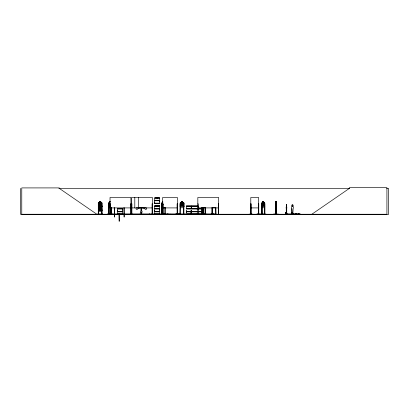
<?xml version="1.0" encoding="UTF-8"?>
<svg xmlns="http://www.w3.org/2000/svg" width="409" height="409" viewBox="0 0 409 409"><rect width="100%" height="100%" fill="white"/><g stroke="black" fill="none" stroke-linecap="round" stroke-linejoin="round"><path stroke-width="0.61" d="M117.506 210.149L117.506 211.346L122.373 211.346L122.378 208.953L117.501 208.953L117.501 211.346L122.378 211.346M122.373 210.149L122.373 208.953M141.647 207.486L141.754 211.075A0.869 0.869 0 0 1 141.984 212.389A0.869 0.869 0 0 1 140.655 212.389A0.869 0.869 0 0 1 140.885 211.075L140.993 207.486M154.714 210.149L154.714 211.346L159.582 211.346L159.587 208.953L154.709 208.953L154.709 211.346L159.587 211.346M154.709 203.15L154.709 200.758L159.587 200.758L159.582 203.15L154.709 203.15L154.714 201.954M159.582 210.149L159.582 208.953M159.582 201.954L159.582 200.758M205.216 214.234L205.165 207.501M286.586 213.656L286.648 208.631A1.304 0.276 -90 0 0 286.586 206.581L286.545 204.715M286.448 204.52L286.668 206.581A1.304 0.276 -90 0 1 286.724 208.631L286.755 213.718L286.341 213.697M285.881 213.181L285.998 213.135M285.952 213.017L285.804 212.941M286.356 212.941L286.351 213.099M286.31 212.977L285.917 213.135L285.881 212.859M285.681 213.069L285.681 213.033M285.911 213.099L285.917 212.905M286.244 213.672L286.254 208.631A1.304 0.276 -90 0 1 286.31 206.581L286.597 204.612M286.392 213.656L286.336 208.631A1.304 0.276 -90 0 1 286.392 206.581L286.494 204.546M292.875 213.656L293.125 208.631A1.304 0.92 -90 0 0 292.931 206.581L292.931 205.175A0.649 0.46 -90 0 0 292.471 204.52A0.649 0.46 -90 0 0 292.011 205.175L292.011 206.581A1.304 0.92 -90 0 0 291.821 208.631L292.011 213.656M100.2 209.48L100.2 209.699M291.699 213.033C292.471 213.115 292.261 212.695 291.883 213.176M291.75 213.002C292.507 213.283 292.266 212.685 292.384 213.161M276.397 207.757L276.561 206.484M273.621 214.234L278.565 214.234M273.672 214.045L278.514 214.209M100.185 204.873C99.361 205.18 102.981 207.675 100.399 204.526C102.623 201.816 99.653 203.452 100.169 204.275C100.006 202.915 98.053 202.22 99.883 204.515C98.155 206.34 99.678 206.744 100.149 204.797M252.65 214.209L248.948 214.234L252.66 214.244M292.292 213.135L291.954 212.879M285.635 214.147L300.191 214.244M285.712 213.938L285.932 212.798L285.927 214.234M295.906 213.938L295.876 214.229L296.014 213.938M275.62 202.583L275.497 214.244M264.413 207.757L264.787 206.484L264.439 207.757L262.026 207.757L261.709 206.484L262.051 207.757M292.404 213.023L291.852 212.951M292.011 212.941L291.816 213.099M107.086 214.234L112.925 214.224M107.25 214.03L112.792 214.209M101.575 211.366L101.999 210.124M102.04 210.134L101.606 211.407L98.707 211.407L98.324 210.134L98.303 203.043L98.697 202.583L101.58 202.583M262.89 214.209L256.903 214.03L262.875 214.219M102.02 206.484L101.58 207.757L98.671 207.757L98.303 206.484M183.493 207.716L183.917 206.473M97.495 214.234L98.681 214.209M98.508 214.234L98.528 213.866M98.692 214.045L97.679 214.045M275.83 202.629L275.635 214.244L275.6 203.82M160.906 214.234L164.07 214.03L161.064 214.219M131.493 214.188L131.575 197.486L152.424 197.486L152.685 214.224M179.832 214.234L180.093 203.82L180.446 203.82L180.487 214.244M197.777 214.188L198.227 213.866M110.072 204.797L109.234 206.044L109.863 204.515L109.259 203.053L110.052 204.229M162.695 206.034L162.271 205.998L163.114 204.515L162.307 203.099L162.726 203.094M108.952 207.757L108.656 203.043L108.932 202.583L109.653 202.629L109.653 201.346M108.656 203.043L108.963 202.583M292.103 213.396L291.234 213.396L291.341 214.224M291.602 214.234L291.228 214.071M292.363 214.147L292.542 214.239M298.642 214.239L298.713 213.938M299.086 214.234L298.728 214.147M300.206 214.234L285.666 214.234M261.724 214.244L261.709 203.043L262.062 202.583M98.354 205.558L98.738 205.124M98.334 206.693L98.727 206.238L101.606 206.238L102.04 206.688M98.364 206.709L98.748 206.279M98.334 203.058L98.712 202.629M180.159 203.058L180.543 202.629M190.993 212.317L191.422 211.908M109.653 202.629L109.172 203.053L109.172 205.451L109.653 206.473M154.709 214.137L154.709 211.831L159.587 211.831L159.587 214.137L154.663 214.193L159.592 214.239M99.586 205.124L98.973 205.553L98.973 207.946L99.586 208.973L100.742 208.973L101.36 207.946L101.36 205.553L100.742 205.124M99.612 206.279L98.993 206.709L98.993 209.101L99.612 210.124L100.762 210.124L101.381 209.101L101.381 206.709L100.762 206.279M99.581 201.346L99.581 202.629L98.963 203.053L98.963 205.451L99.581 206.473L100.737 206.473L101.355 205.451L101.355 203.053L100.737 202.629L100.767 201.305L99.53 201.305M311.832 214.244L349.378 188.401L349.378 187.644L386.919 187.644L386.919 214.244L20.45 214.244L20.45 188.401M162.741 201.305L162.787 202.629L162.143 203.053L162.143 205.451L162.777 206.473M191.422 212.455L190.993 212.726L191.463 212.465L191.463 211.934M292.604 214.147L292.425 214.234M300.088 214.147L285.559 214.147M300.017 214.244L299.731 214.239L300.099 213.938L294.858 214.071M139.224 207.501L137.46 207.956A0.869 0.869 0 0 0 136.141 208.145A0.869 0.869 0 0 0 136.555 209.408A0.869 0.869 0 0 0 137.731 208.784L141.11 207.573M58.835 188.401L349.572 188.401M386.633 188.401L388.55 188.401L388.55 214.464L21.769 214.464L21.769 187.915L59.315 187.915L59.315 188.401L96.856 214.244M154.704 197.869L159.592 197.869M154.704 197.961L159.592 197.966M156.892 197.976L157.404 197.976M154.674 200.441L159.622 200.441M154.674 200.589L159.622 200.589M109.592 201.305L109.627 202.629M275.819 201.305L276.208 201.305L276.198 202.629M110.394 201.56L109.817 201.56L109.817 201.985L110.394 201.985M162.787 202.629L161.872 202.583L161.468 203.043L161.453 214.244L161.432 213.866L161.862 213.866M262.031 202.583L264.429 202.583M275.579 202.583L276.438 202.583M98.288 203.043L98.267 214.244L98.313 213.866M101.555 202.629L102.02 203.038L101.964 214.244M261.709 203.043L261.801 214.244M264.388 202.629L264.787 203.038L264.787 214.244M276.397 202.583L276.571 214.244M154.674 203.319L159.622 203.319M154.674 203.467L159.622 203.467M154.709 203.631L159.587 203.631M98.232 203.82L98.61 203.82M101.59 206.274L101.59 203.82L101.964 203.82M109.98 203.82L110.379 203.82L110.353 214.224M130.875 203.82L130.517 203.82L130.522 214.244L130.481 213.866L130.916 213.866M131.575 203.82L131.928 203.82L131.887 214.244M152.424 203.82L152.066 203.82L152.066 214.244M161.453 203.82L161.821 203.82L161.862 214.244M162.659 203.82L163.002 203.82L163.033 214.244M183.917 203.82L183.564 203.82L183.523 214.244M197.833 203.82L198.186 203.82L198.227 214.244M218.682 203.82L218.329 203.82L218.288 214.244M250.799 203.82L251.054 203.82L251.07 214.244M261.719 203.82L262.082 203.82L262.113 214.244M275.508 203.82L275.743 214.244M99.561 204.955L100.803 204.955M99.602 204.996L100.762 204.996M292.011 205.175L292.011 206.581M292.931 205.175L292.931 206.581M99.581 205.451L100.737 205.451M98.324 205.543L98.717 205.083L101.596 205.083L102.02 205.533M99.586 205.553L100.742 205.553M154.714 205.88L159.582 205.88M159.592 205.942L154.663 206.008L159.592 206.044M186.325 206.054L191.202 206.054M191.371 206.054L198.017 206.064M154.704 206.07L159.592 206.07M186.32 206.07L191.207 206.07M191.371 206.07L198.012 206.07M154.704 206.162L159.592 206.151M186.32 206.151L191.207 206.156M191.371 206.156L198.012 206.156M198.017 206.305L191.376 206.305L191.376 208.472L196.167 208.472M275.472 206.484L275.62 207.757M99.612 206.709L100.762 206.709M108.927 207.757L111.222 207.757M164.842 207.757L161.862 207.757L161.468 206.484L161.898 207.716M202.419 207.757L205.057 207.757M212.429 207.757L215.441 207.757M275.579 207.757L276.438 207.757M110.026 207.91L130.87 207.91M131.575 207.91L152.424 207.91M162.659 207.91L177.399 207.91M197.833 207.91L218.682 207.91M250.799 207.91L258.641 207.91M99.586 207.946L100.742 207.946M117.501 208.472L122.378 208.472M196.289 208.472L201.08 208.472M117.465 208.641L122.409 208.641M154.674 208.641L159.622 208.641M186.289 208.641L191.233 208.641M191.34 208.641L201.116 208.641M291.821 208.631L291.954 213.656L292.931 213.656M117.465 208.784L122.409 208.784M154.674 208.784L159.622 208.784M186.289 208.784L191.233 208.784M191.34 208.784L201.116 208.784M186.325 208.953L191.202 208.953M191.371 208.953L196.167 208.953M196.289 208.953L201.08 208.953M98.324 208.979L98.707 210.257M102.02 208.979L101.596 210.257L98.692 210.257M98.722 210.211L101.575 210.211M201.08 211.346L196.289 211.346L201.075 211.346M117.465 211.514L122.409 211.514M154.674 211.514L159.622 211.514M186.289 211.514L191.233 211.514M191.34 211.514L201.116 211.514M117.465 211.663L122.409 211.663M154.674 211.663L159.622 211.663M186.289 211.663L191.233 211.663M191.34 211.663L201.116 211.663M186.325 211.831L191.202 211.831M191.371 211.831L196.167 211.831M196.289 211.831L201.08 211.831M285.569 214.071L285.569 213.396L287.031 213.396L287.031 214.071M191.315 213.605L191.596 213.605L191.596 214.244M101.55 213.866L102.005 213.866M108.482 213.866L108.906 213.866M109.944 213.866L110.42 213.866L110.42 214.244M111.105 213.866L111.524 213.866L111.524 214.244L111.493 207.501M131.534 213.866L131.969 213.866L131.969 214.244M152.46 213.866L152.025 213.866L152.03 214.244M163.038 213.866L162.624 213.866L162.629 214.244L162.659 197.486L177.399 197.486L177.399 214.244M177.532 213.866L177.087 213.866L177.102 214.244M180.052 213.866L180.487 213.866M183.523 213.866L184.178 214.234M202.486 213.866L201.888 213.866L201.908 214.244M203.15 213.866L203.365 214.244L203.324 207.588M211.969 213.866L212.496 213.866L212.481 214.244M215.88 213.866L215.446 213.866L215.446 214.244M218.288 213.866L218.723 213.866L218.708 214.244M250.763 213.866L251.085 213.866M258.795 213.866L258.488 214.244L258.508 203.82L258.764 203.82L258.779 214.244M261.683 213.866L262.118 213.866M264.874 213.866L264.439 213.866L264.444 214.244M275.477 213.866L275.758 213.866M276.423 213.866L276.704 213.866M291.423 213.83L292.287 213.83M295.891 213.83L296.755 213.83M98.615 213.973L101.585 213.973M108.814 213.973L215.446 213.973M262.031 213.973L264.526 213.973M275.61 213.973L276.571 213.973M287 213.938L285.6 213.938L285.6 213.396M117.511 214.071L122.368 214.071M154.72 214.071L159.576 214.071M165.001 214.035L165.645 214.219M166.76 214.03L168.39 214.244M186.335 214.071L191.192 214.071M191.381 214.071L196.156 214.071M196.3 214.071L206.438 214.244M214.122 214.045L210.737 214.244L214.219 214.234M263.636 214.244L266.044 214.209M186.32 214.142L191.284 214.132M191.371 214.137L201.085 214.142M102.547 214.219L101.483 214.03L102.7 214.224M117.495 214.239L122.383 214.239M139.08 214.244L143.314 214.244M165.798 214.224L165.006 214.193L164.955 213.866M186.32 214.239L191.207 214.239M191.371 214.239L206.622 214.224M216.095 214.234L215.84 207.501M263.682 214.219L266.187 214.224M143.416 207.496L145.18 207.956A0.869 0.869 0 0 1 146.499 208.14A0.869 0.869 0 0 1 146.085 209.408A0.869 0.869 0 0 1 144.909 208.784L141.529 207.567M131.1 214.219L130.87 197.486L110.026 197.486L109.995 214.244L109.965 213.866M165.175 214.219L165.185 213.866M101.672 214.219L101.626 203.82M101.514 214.209L101.59 211.177M298.999 214.147L298.713 214.071M191.003 210.328L191.463 210.589L191.463 211.151M190.993 210.732L191.422 211.141M183.493 202.629L183.917 203.053L183.876 214.244M101.57 202.583L102.02 203.038M101.575 206.279L101.999 206.709M264.403 202.583L264.787 203.038M276.157 202.629L276.336 206.07L276.049 204.797C275.896 208.621 275.124 202.506 276.157 203.053L276.157 205.451L275.83 205.451L275.83 203.053L276.044 204.229L276.326 203.028L276.157 206.473L275.83 206.473L275.656 205.451M98.334 206.473L98.712 207.716M98.364 210.124L98.748 211.366M108.687 206.473L108.978 207.716M296.351 214.234L296.32 213.938M294.572 214.071L291.126 214.071M293.376 214.071L293.376 213.396L292.512 213.396L292.512 213.938M293.268 213.396L293.268 213.938M292.619 213.396L292.588 214.071M292.174 214.071L292.205 212.798L291.714 212.798L291.714 213.938M292.138 212.798L292.138 213.938M291.781 212.798L291.781 213.938M291.341 213.396L291.341 213.938M286.653 213.396L286.653 213.938M285.84 212.798L285.804 213.938M276.678 214.244L276.678 203.82L276.438 214.244M276.52 203.038L276.545 214.244M275.86 201.305L275.87 202.629M264.817 214.244L264.838 203.82L264.475 203.82L264.526 214.244M264.71 213.866L264.695 214.244M264.557 203.82L264.613 214.244M262.752 201.305L262.788 202.629L262.251 203.053L262.251 205.451L262.762 206.473L263.713 206.473L264.219 205.451L264.219 203.053L263.713 202.629L263.744 201.305L262.726 201.305L262.726 202.583M261.995 203.82L262.031 214.244M261.939 213.866L261.954 214.244M261.847 213.866L261.857 214.244M258.687 213.866L258.672 214.244M258.621 214.244L258.641 197.486L250.799 197.486L250.794 214.244M250.922 203.82L250.942 214.244M250.875 213.866L250.896 214.244M218.641 214.244L218.682 197.486L197.833 197.486L197.833 214.244M218.37 213.866L218.37 214.244M215.799 213.866L215.799 214.244M215.487 207.501L215.528 214.244M213.386 213.917L213.386 214.244M212.629 213.917L212.629 214.244M212.46 207.588L212.404 214.244M212.363 207.501L212.363 214.244M212.281 207.588L212.261 214.244M212.169 207.588L212.148 214.244M212.01 207.501L211.969 214.244M205.507 214.244L205.507 213.866L205.062 213.866L205.062 214.244M205.471 207.501L205.446 214.244M205.405 207.501L205.405 214.244M205.098 207.501L205.129 214.244M203.191 214.244L203.191 207.588L203.186 214.244M202.45 207.501L202.486 214.244M202.383 207.501L202.419 214.244M202.327 213.866L202.337 214.244M202.215 207.588L202.199 214.244M202.143 207.501L202.143 214.244M202.077 207.501L202.041 214.244M201.923 207.588L201.923 214.244M198.145 213.866L198.145 214.244M191.422 210.569L191.422 212.486M191.284 214.244L191.284 210.533L191.044 213.646M190.993 211.141L190.993 211.908M186.335 210.569L186.335 212.486M186.289 210.548L186.289 212.506M183.605 213.866L183.605 214.244M182.68 202.583L182.68 201.305L181.397 201.305L181.438 202.629L180.798 203.053L180.798 205.451L181.438 206.473L182.639 206.473L183.278 205.451L183.278 203.053L182.639 202.629L182.639 201.346M180.405 213.866L180.405 214.244M180.134 213.866L180.134 214.244M177.496 214.244L177.496 203.82L177.153 203.82L177.123 214.244M177.302 213.866L177.302 214.244L177.25 203.82M170.921 214.244L169.3 214.244M168.15 213.917L168.073 214.03M167.613 213.917L167.572 214.03M165.236 207.501L165.256 214.244L165.297 213.866L164.847 213.866L164.847 214.244M164.883 207.501L164.868 214.244M162.905 203.82L162.935 214.244M162.848 213.866L162.813 214.244M162.777 203.053L162.797 214.244M161.759 213.866L161.729 214.244M152.383 213.866L152.383 214.244M149.725 213.917L149.725 214.244M149.183 213.917L149.183 214.244M142.608 207.895L142.608 207.624L139.929 207.624L139.929 207.895M142.588 207.624L142.588 207.895M141.54 207.895L141.54 211.044M141.54 212.302L141.54 214.193M141.325 207.486L141.274 211.044M141.263 212.302L141.274 214.193M140.998 212.302L140.998 214.193M138.38 197.486L138.38 207.91M134.796 197.486L134.796 207.91M130.834 213.866L130.829 214.244M124.137 207.782L124.137 217.123L123.973 207.782M119.198 213.887L119.198 221.356L119.034 213.887M114.418 207.782L114.418 217.123L114.259 207.782M111.406 207.501L111.36 214.244M111.284 213.866L111.274 214.244M111.228 207.501L111.197 214.244M111.141 207.501L111.11 214.244M110.957 213.917L110.957 214.244M110.159 213.866L110.195 214.244M110.118 203.82L110.118 214.244M109.653 203.053L109.653 205.451M108.906 214.244L108.876 203.82L108.518 203.82L108.518 214.244M108.784 203.82L108.814 214.244M108.728 213.866L108.743 214.244M108.651 213.866L108.666 214.244L108.61 203.82M101.928 203.82L101.933 214.244M100.778 201.305L100.778 202.583M100.803 206.238L100.783 203.8L99.545 203.8L99.571 206.238M99.54 201.305L99.571 202.629M98.717 214.244L98.651 213.866L98.196 213.866L98.196 214.244M98.574 203.82L98.615 214.244M141.979 207.537A0.762 0.762 0 0 1 140.66 207.547M175.241 214.188L179.147 214.03L175.241 214.244M264.163 205.998L263.836 206.039L263.273 204.797C262.987 206.785 261.602 206.131 263.059 204.515L262.42 203.053L263.258 204.229C263.59 202.266 264.868 203.069 263.478 204.526L264.163 205.998M101.263 208.493L100.865 208.534L100.185 207.297C99.668 209.321 98.339 208.58 99.924 207.015C98.288 205.548 99.745 204.776 100.164 206.724C100.568 204.776 102.122 205.538 100.435 207.026L101.263 208.493M183.16 205.998L182.721 206.003L182.041 204.797C181.535 206.836 180.032 206.085 181.77 204.515C180.072 203.048 181.586 202.276 182.02 204.229C182.506 202.383 184.04 202.772 182.302 204.526L183.16 205.998M183.963 206.484L183.523 207.757L180.512 207.757L180.113 206.484L180.113 203.043L180.522 202.583L183.508 202.583L183.963 203.038L183.963 206.484M159.582 198.109L154.714 198.109L154.714 200.272L159.587 200.272L159.582 198.109M100.532 201.56L99.786 201.56L99.786 201.985L100.532 201.985L100.532 201.56M182.424 201.56L181.652 201.56L181.652 201.985L182.424 201.985L182.424 201.56M263.539 201.56L262.931 201.56L262.931 201.985L263.539 201.985L263.539 201.56M276.101 201.56L275.891 201.985L276.101 201.56M100.737 203.053L99.581 203.053L99.612 209.101L100.762 209.101L100.737 203.053M182.639 203.053L181.438 203.053L181.438 205.451L182.639 205.451L182.639 203.053M263.713 203.053L262.762 203.053L262.762 205.451L263.713 205.451L263.713 203.053M100.537 204.055L99.796 204.055L99.796 204.485L100.537 204.485L100.537 204.055M100.558 205.211L99.816 205.211L99.816 205.635L100.558 205.635L100.558 205.211M159.582 206.305L154.714 206.305L154.714 208.472L159.587 208.472L159.582 206.305M191.197 206.305L186.33 206.305L186.33 208.472L191.202 208.472L191.197 206.305M191.202 211.346L186.325 211.346L191.197 211.346M196.167 211.346L191.371 211.346L196.162 211.346M122.378 211.831L117.501 211.831L117.501 214.137L122.383 214.137L122.378 211.831"/></g></svg>
